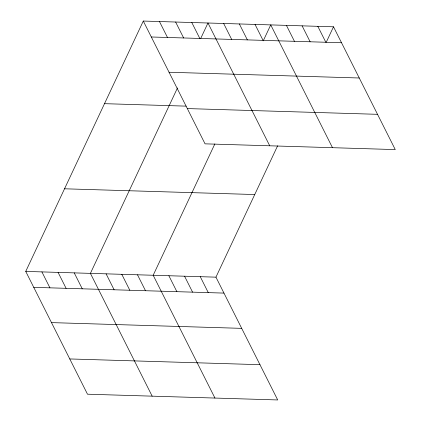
<?xml version="1.0" encoding="UTF-8"?>
<svg xmlns="http://www.w3.org/2000/svg" width="421" height="421" viewBox="0 0 421 421"><rect width="100%" height="100%" fill="white"/><g stroke="black" fill="none" stroke-linecap="round" stroke-linejoin="round"><path stroke-width="0.63" d="M277.618 145.813L215.947 277.16L277.702 399.95L87.494 394.203L25.739 271.413L143.298 21.05L333.506 26.797L395.261 149.587L205.053 143.84L143.298 21.05M177.488 87.921L90.41 273.366L152.165 396.156M200.764 38.348L207.969 23.002L269.724 145.792M214.852 143.919L153.181 275.266L214.936 398.055M263.251 40.832L270.735 24.902L332.49 147.692M326.301 42.142L333.506 26.797M151.313 36.985L341.52 42.732M169.047 72.249L359.255 77.996M104.503 103.671L186.171 106.139M187.319 108.576L377.526 114.323M64.534 188.792L254.742 194.539M25.739 271.413L215.947 277.16M33.754 287.348L223.961 293.095M51.488 322.612L241.696 328.359M69.76 358.945L259.967 364.686M317.813 26.323L325.828 42.258M302.12 25.849L310.135 41.784M286.427 25.376L294.442 41.311M255.042 24.423L263.057 40.363M239.349 23.95L247.364 39.884M223.656 23.476L231.671 39.411M191.797 22.513L199.812 38.453M175.631 22.029L183.645 37.964M159.464 21.539L167.479 37.474M200.254 276.686L208.269 292.621M184.561 276.213L192.576 292.148M168.874 275.739L176.883 291.674M137.488 274.792L145.503 290.727M121.795 274.318L129.81 290.253M106.103 273.839L114.117 289.78M74.243 272.882L82.258 288.817M58.077 272.392L66.092 288.327M41.905 271.903L49.92 287.838"/></g></svg>
